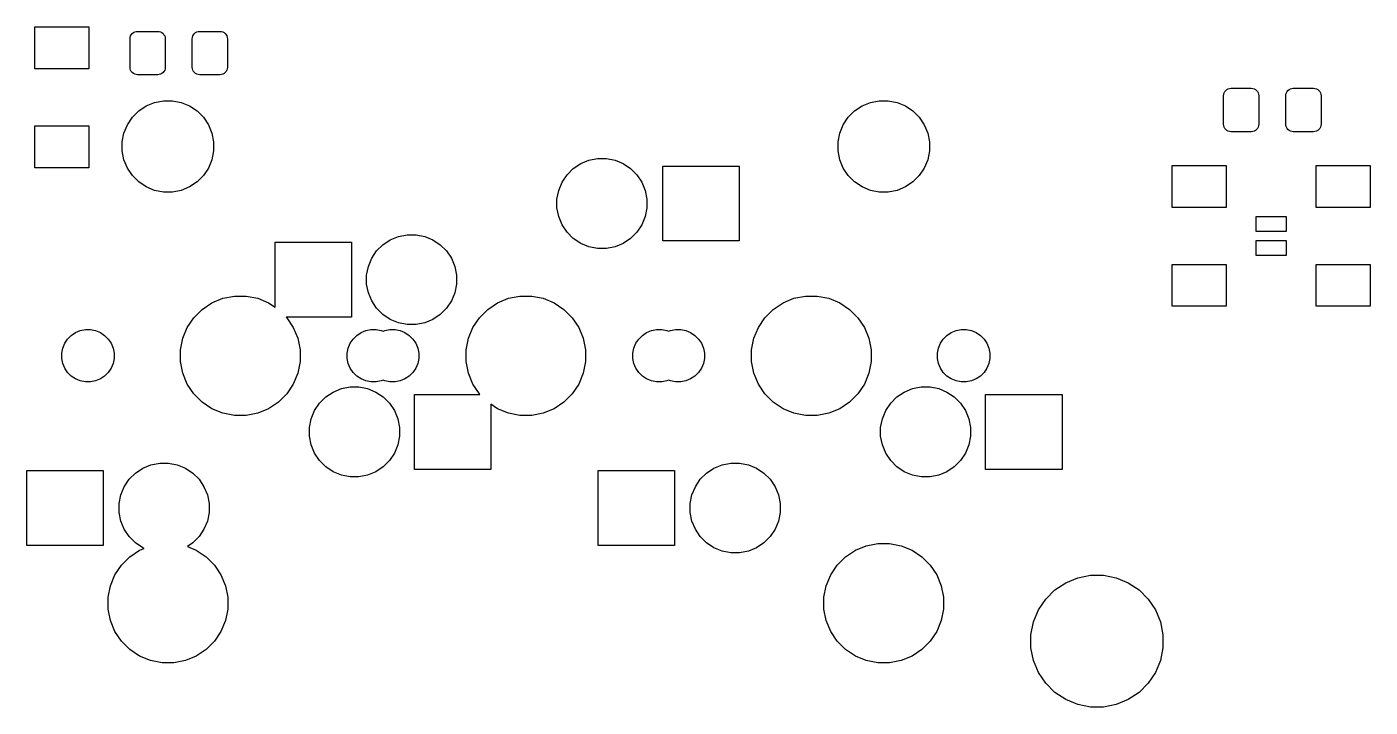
# Model space of a CAD drawing. Extents: x 25 to 360, y 20 to 134.
# Drawn here: x 314.56 to 359.36, y 105.72 to 128.42 of the extents above; entities that cross this region are included whole.
import ezdxf

# ---------------------------------------------------------------- set-up
doc = ezdxf.new("R2010")
doc.units = 0
doc.layers.add('BLACK', color=7, linetype='CONTINUOUS')

msp = doc.modelspace()

# ---------------------------------------------------------------- linework, layer by layer
at = {"layer": 'BLACK', "linetype": 'CONTINUOUS'}
for p, q in [((314.826, 127.022), (314.826, 128.422)), ((314.826, 128.422), (316.626, 128.422)), ((316.626, 128.422), (316.626, 127.022)), ((318.019, 128.118), (318.042, 128.161)), ((318.042, 128.161), (318.073, 128.199)), ((318.073, 128.199), (318.111, 128.23)), ((318.111, 128.23), (318.155, 128.253)), ((318.155, 128.253), (318.201, 128.268)), ((318.201, 128.268), (318.25, 128.272)), ((318.25, 128.272), (318.925, 128.272)), ((318.925, 128.272), (318.974, 128.268)), ((318.974, 128.268), (319.021, 128.253)), ((319.021, 128.253), (319.064, 128.23)), ((319.064, 128.23), (319.102, 128.199)), ((319.102, 128.199), (319.133, 128.161)), ((319.133, 128.161), (319.156, 128.118)), ((320.094, 128.118), (320.117, 128.161)), ((320.117, 128.161), (320.148, 128.199)), ((320.148, 128.199), (320.186, 128.23)), ((320.186, 128.23), (320.23, 128.253)), ((320.23, 128.253), (320.276, 128.268)), ((320.276, 128.268), (320.325, 128.272)), ((320.325, 128.272), (321, 128.272)), ((321, 128.272), (321.049, 128.268)), ((321.049, 128.268), (321.096, 128.253)), ((321.096, 128.253), (321.139, 128.23)), ((321.139, 128.23), (321.177, 128.199)), ((321.177, 128.199), (321.208, 128.161)), ((321.208, 128.161), (321.231, 128.118)), ((318, 128.022), (318.005, 128.071)), ((318, 127.072), (318, 128.022)), ((318.005, 128.071), (318.019, 128.118)), ((319.156, 128.118), (319.17, 128.071)), ((319.17, 128.071), (319.175, 128.022)), ((319.175, 128.022), (319.175, 127.072)), ((320.075, 128.022), (320.08, 128.071)), ((320.075, 127.072), (320.075, 128.022)), ((320.08, 128.071), (320.094, 128.118)), ((321.231, 128.118), (321.245, 128.071)), ((321.245, 128.071), (321.25, 128.022)), ((321.25, 128.022), (321.25, 127.072)), ((316.626, 127.022), (314.826, 127.022)), ((318.005, 127.024), (318, 127.072)), ((318.019, 126.977), (318.005, 127.024)), ((318.042, 126.934), (318.019, 126.977)), ((318.073, 126.896), (318.042, 126.934)), ((318.111, 126.865), (318.073, 126.896)), ((318.155, 126.841), (318.111, 126.865)), ((318.201, 126.827), (318.155, 126.841)), ((318.25, 126.822), (318.201, 126.827)), ((318.925, 126.822), (318.25, 126.822)), ((318.974, 126.827), (318.925, 126.822)), ((319.021, 126.841), (318.974, 126.827)), ((319.064, 126.865), (319.021, 126.841)), ((319.102, 126.896), (319.064, 126.865)), ((319.133, 126.934), (319.102, 126.896)), ((319.156, 126.977), (319.133, 126.934)), ((319.17, 127.024), (319.156, 126.977)), ((319.175, 127.072), (319.17, 127.024)), ((320.08, 127.024), (320.075, 127.072)), ((320.094, 126.977), (320.08, 127.024)), ((320.117, 126.934), (320.094, 126.977)), ((320.148, 126.896), (320.117, 126.934)), ((320.186, 126.865), (320.148, 126.896)), ((320.23, 126.841), (320.186, 126.865)), ((320.276, 126.827), (320.23, 126.841)), ((320.325, 126.822), (320.276, 126.827)), ((321, 126.822), (320.325, 126.822)), ((321.049, 126.827), (321, 126.822)), ((321.096, 126.841), (321.049, 126.827)), ((321.139, 126.865), (321.096, 126.841)), ((321.177, 126.896), (321.139, 126.865)), ((321.208, 126.934), (321.177, 126.896)), ((321.231, 126.977), (321.208, 126.934)), ((321.245, 127.024), (321.231, 126.977)), ((321.25, 127.072), (321.245, 127.024)), ((354.586, 126.33), (354.63, 126.353)), ((354.63, 126.353), (354.676, 126.368)), ((354.676, 126.368), (354.725, 126.372)), ((354.725, 126.372), (355.4, 126.372)), ((355.4, 126.372), (355.449, 126.368)), ((355.449, 126.368), (355.496, 126.353)), ((355.496, 126.353), (355.539, 126.33)), ((356.661, 126.33), (356.705, 126.353)), ((356.705, 126.353), (356.751, 126.368)), ((356.751, 126.368), (356.8, 126.372)), ((356.8, 126.372), (357.475, 126.372)), ((357.475, 126.372), (357.524, 126.368)), ((357.524, 126.368), (357.571, 126.353)), ((357.571, 126.353), (357.614, 126.33)), ((318.819, 125.898), (319.113, 125.956)), ((319.113, 125.956), (319.414, 125.956)), ((319.414, 125.956), (319.708, 125.898)), ((342.695, 125.898), (342.989, 125.956)), ((342.989, 125.956), (343.29, 125.956)), ((343.29, 125.956), (343.584, 125.898)), ((354.475, 126.122), (354.48, 126.171)), ((354.475, 125.172), (354.475, 126.122)), ((354.48, 126.171), (354.494, 126.218)), ((354.494, 126.218), (354.517, 126.261)), ((354.517, 126.261), (354.548, 126.299)), ((354.548, 126.299), (354.586, 126.33)), ((355.539, 126.33), (355.577, 126.299)), ((355.577, 126.299), (355.608, 126.261)), ((355.608, 126.261), (355.631, 126.218)), ((355.631, 126.218), (355.645, 126.171)), ((355.645, 126.171), (355.65, 126.122)), ((355.65, 126.122), (355.65, 125.172)), ((356.55, 126.122), (356.555, 126.171)), ((356.55, 125.172), (356.55, 126.122)), ((356.555, 126.171), (356.569, 126.218)), ((356.569, 126.218), (356.592, 126.261)), ((356.592, 126.261), (356.623, 126.299)), ((356.623, 126.299), (356.661, 126.33)), ((357.614, 126.33), (357.652, 126.299)), ((357.652, 126.299), (357.683, 126.261)), ((357.683, 126.261), (357.706, 126.218)), ((357.706, 126.218), (357.72, 126.171)), ((357.72, 126.171), (357.725, 126.122)), ((357.725, 126.122), (357.725, 125.172)), ((318.08, 125.404), (318.292, 125.616)), ((318.292, 125.616), (318.542, 125.783)), ((318.542, 125.783), (318.819, 125.898)), ((319.708, 125.898), (319.985, 125.783)), ((319.985, 125.783), (320.235, 125.616)), ((320.235, 125.616), (320.447, 125.404)), ((341.956, 125.404), (342.168, 125.616)), ((342.168, 125.616), (342.418, 125.783)), ((342.418, 125.783), (342.695, 125.898)), ((343.584, 125.898), (343.861, 125.783)), ((343.861, 125.783), (344.111, 125.616)), ((344.111, 125.616), (344.323, 125.404)), ((314.826, 123.722), (314.826, 125.122)), ((314.826, 125.122), (316.626, 125.122)), ((316.626, 125.122), (316.626, 123.722)), ((317.798, 124.877), (317.913, 125.154)), ((317.913, 125.154), (318.08, 125.404)), ((320.447, 125.404), (320.614, 125.154)), ((320.614, 125.154), (320.729, 124.877)), ((341.674, 124.877), (341.789, 125.154)), ((341.789, 125.154), (341.956, 125.404)), ((344.323, 125.404), (344.49, 125.154)), ((344.49, 125.154), (344.605, 124.877)), ((354.48, 125.124), (354.475, 125.172)), ((354.494, 125.077), (354.48, 125.124)), ((354.517, 125.034), (354.494, 125.077)), ((354.548, 124.996), (354.517, 125.034)), ((355.608, 125.034), (355.577, 124.996)), ((355.631, 125.077), (355.608, 125.034)), ((355.645, 125.124), (355.631, 125.077)), ((355.65, 125.172), (355.645, 125.124)), ((356.555, 125.124), (356.55, 125.172)), ((356.569, 125.077), (356.555, 125.124)), ((356.592, 125.034), (356.569, 125.077)), ((356.623, 124.996), (356.592, 125.034)), ((357.683, 125.034), (357.652, 124.996)), ((357.706, 125.077), (357.683, 125.034)), ((357.72, 125.124), (357.706, 125.077)), ((357.725, 125.172), (357.72, 125.124)), ((317.739, 124.583), (317.798, 124.877)), ((317.739, 124.282), (317.739, 124.583)), ((320.729, 124.877), (320.787, 124.583)), ((320.787, 124.583), (320.787, 124.282)), ((341.615, 124.583), (341.674, 124.877)), ((341.615, 124.282), (341.615, 124.583)), ((344.605, 124.877), (344.663, 124.583)), ((344.663, 124.583), (344.663, 124.282)), ((354.586, 124.965), (354.548, 124.996)), ((354.63, 124.941), (354.586, 124.965)), ((354.676, 124.927), (354.63, 124.941)), ((354.725, 124.922), (354.676, 124.927)), ((355.4, 124.922), (354.725, 124.922)), ((355.449, 124.927), (355.4, 124.922)), ((355.496, 124.941), (355.449, 124.927)), ((355.539, 124.965), (355.496, 124.941)), ((355.577, 124.996), (355.539, 124.965)), ((356.661, 124.965), (356.623, 124.996)), ((356.705, 124.941), (356.661, 124.965)), ((356.751, 124.927), (356.705, 124.941)), ((356.8, 124.922), (356.751, 124.927)), ((357.475, 124.922), (356.8, 124.922)), ((357.524, 124.927), (357.475, 124.922)), ((357.571, 124.941), (357.524, 124.927)), ((357.614, 124.965), (357.571, 124.941)), ((357.652, 124.996), (357.614, 124.965)), ((317.798, 123.988), (317.739, 124.282)), ((320.787, 124.282), (320.729, 123.988)), ((341.674, 123.988), (341.615, 124.282)), ((344.663, 124.282), (344.605, 123.988)), ((316.626, 123.722), (314.826, 123.722)), ((317.913, 123.711), (317.798, 123.988)), ((318.08, 123.461), (317.913, 123.711)), ((320.614, 123.711), (320.447, 123.461)), ((320.729, 123.988), (320.614, 123.711)), ((332.576, 123.484), (332.785, 123.693)), ((332.785, 123.693), (333.031, 123.857)), ((333.031, 123.857), (333.304, 123.97)), ((333.304, 123.97), (333.594, 124.027)), ((333.594, 124.027), (333.889, 124.027)), ((333.889, 124.027), (334.179, 123.97)), ((334.179, 123.97), (334.452, 123.857)), ((334.452, 123.857), (334.698, 123.693)), ((334.698, 123.693), (334.907, 123.484)), ((335.768, 121.277), (335.768, 123.777)), ((335.768, 123.777), (338.318, 123.777)), ((338.318, 123.777), (338.318, 121.277)), ((341.789, 123.711), (341.674, 123.988)), ((341.956, 123.461), (341.789, 123.711)), ((344.49, 123.711), (344.323, 123.461)), ((344.605, 123.988), (344.49, 123.711)), ((352.763, 122.397), (352.763, 123.797)), ((352.763, 123.797), (354.563, 123.797)), ((354.563, 123.797), (354.563, 122.397)), ((357.563, 122.397), (357.563, 123.797)), ((357.563, 123.797), (359.363, 123.797)), ((359.363, 123.797), (359.363, 122.397)), ((318.292, 123.249), (318.08, 123.461)), ((318.542, 123.082), (318.292, 123.249)), ((320.235, 123.249), (319.985, 123.082)), ((320.447, 123.461), (320.235, 123.249)), ((332.299, 122.965), (332.412, 123.238)), ((332.412, 123.238), (332.576, 123.484)), ((334.907, 123.484), (335.071, 123.238)), ((335.071, 123.238), (335.184, 122.965)), ((342.168, 123.249), (341.956, 123.461)), ((342.418, 123.082), (342.168, 123.249)), ((344.111, 123.249), (343.861, 123.082)), ((344.323, 123.461), (344.111, 123.249)), ((318.819, 122.967), (318.542, 123.082)), ((319.113, 122.908), (318.819, 122.967)), ((319.414, 122.908), (319.113, 122.908)), ((319.708, 122.967), (319.414, 122.908)), ((319.985, 123.082), (319.708, 122.967)), ((332.241, 122.675), (332.299, 122.965)), ((335.184, 122.965), (335.241, 122.675)), ((342.695, 122.967), (342.418, 123.082)), ((342.989, 122.908), (342.695, 122.967)), ((343.29, 122.908), (342.989, 122.908)), ((343.584, 122.967), (343.29, 122.908)), ((343.861, 123.082), (343.584, 122.967)), ((332.241, 122.38), (332.241, 122.675)), ((332.299, 122.09), (332.241, 122.38)), ((335.241, 122.38), (335.184, 122.09)), ((335.241, 122.675), (335.241, 122.38)), ((354.563, 122.397), (352.763, 122.397)), ((359.363, 122.397), (357.563, 122.397)), ((332.412, 121.817), (332.299, 122.09)), ((335.184, 122.09), (335.071, 121.817)), ((355.563, 121.597), (355.563, 122.097)), ((355.563, 122.097), (356.563, 122.097)), ((356.563, 122.097), (356.563, 121.597)), ((326.681, 121.317), (326.954, 121.43)), ((326.954, 121.43), (327.244, 121.487)), ((327.244, 121.487), (327.539, 121.487)), ((327.539, 121.487), (327.829, 121.43)), ((327.829, 121.43), (328.102, 121.317)), ((332.576, 121.571), (332.412, 121.817)), ((332.785, 121.362), (332.576, 121.571)), ((334.907, 121.571), (334.698, 121.362)), ((335.071, 121.817), (334.907, 121.571)), ((356.563, 121.597), (355.563, 121.597)), ((322.841, 119.067), (322.841, 121.237)), ((322.841, 121.237), (325.391, 121.237)), ((325.391, 121.237), (325.391, 118.737)), ((326.226, 120.944), (326.435, 121.153)), ((326.435, 121.153), (326.681, 121.317)), ((328.102, 121.317), (328.348, 121.153)), ((328.348, 121.153), (328.557, 120.944)), ((333.031, 121.198), (332.785, 121.362)), ((333.304, 121.085), (333.031, 121.198)), ((333.594, 121.027), (333.304, 121.085)), ((333.889, 121.027), (333.594, 121.027)), ((334.179, 121.085), (333.889, 121.027)), ((334.452, 121.198), (334.179, 121.085)), ((334.698, 121.362), (334.452, 121.198)), ((338.318, 121.277), (335.768, 121.277)), ((355.563, 120.797), (355.563, 121.297)), ((355.563, 121.297), (356.563, 121.297)), ((356.563, 121.297), (356.563, 120.797)), ((325.949, 120.425), (326.062, 120.698)), ((326.062, 120.698), (326.226, 120.944)), ((328.557, 120.944), (328.721, 120.698)), ((328.721, 120.698), (328.834, 120.425)), ((356.563, 120.797), (355.563, 120.797)), ((325.891, 120.135), (325.949, 120.425)), ((325.891, 119.84), (325.891, 120.135)), ((328.834, 120.425), (328.891, 120.135)), ((328.891, 120.135), (328.891, 119.84)), ((352.763, 119.097), (352.763, 120.497)), ((352.763, 120.497), (354.563, 120.497)), ((354.563, 120.497), (354.563, 119.097)), ((357.563, 119.097), (357.563, 120.497)), ((357.563, 120.497), (359.363, 120.497)), ((359.363, 120.497), (359.363, 119.097)), ((325.949, 119.55), (325.891, 119.84)), ((328.891, 119.84), (328.834, 119.55)), ((320.405, 118.996), (320.732, 119.214)), ((320.732, 119.214), (321.095, 119.365)), ((321.095, 119.365), (321.48, 119.441)), ((321.48, 119.441), (321.873, 119.441)), ((321.873, 119.441), (322.258, 119.365)), ((322.258, 119.365), (322.621, 119.214)), ((322.621, 119.214), (322.841, 119.067)), ((326.062, 119.277), (325.949, 119.55)), ((326.226, 119.031), (326.062, 119.277)), ((328.721, 119.277), (328.557, 119.031)), ((328.834, 119.55), (328.721, 119.277)), ((329.93, 118.996), (330.257, 119.214)), ((330.257, 119.214), (330.62, 119.365)), ((330.62, 119.365), (331.005, 119.441)), ((331.005, 119.441), (331.398, 119.441)), ((331.398, 119.441), (331.783, 119.365)), ((331.783, 119.365), (332.146, 119.214)), ((332.146, 119.214), (332.473, 118.996)), ((339.455, 118.996), (339.782, 119.214)), ((339.782, 119.214), (340.145, 119.365)), ((340.145, 119.365), (340.53, 119.441)), ((340.53, 119.441), (340.923, 119.441)), ((340.923, 119.441), (341.308, 119.365)), ((341.308, 119.365), (341.671, 119.214)), ((341.671, 119.214), (341.998, 118.996)), ((320.128, 118.718), (320.405, 118.996)), ((325.391, 118.737), (323.206, 118.737)), ((323.206, 118.737), (323.225, 118.718)), ((326.435, 118.822), (326.226, 119.031)), ((326.681, 118.658), (326.435, 118.822)), ((328.348, 118.822), (328.102, 118.658)), ((328.557, 119.031), (328.348, 118.822)), ((329.653, 118.718), (329.93, 118.996)), ((332.473, 118.996), (332.75, 118.718)), ((339.178, 118.718), (339.455, 118.996)), ((341.998, 118.996), (342.275, 118.718)), ((354.563, 119.097), (352.763, 119.097)), ((359.363, 119.097), (357.563, 119.097)), ((316.182, 118.223), (316.341, 118.289)), ((316.341, 118.289), (316.51, 118.322)), ((316.51, 118.322), (316.683, 118.322)), ((316.683, 118.322), (316.852, 118.289)), ((316.852, 118.289), (317.011, 118.223)), ((319.759, 118.029), (319.91, 118.392)), ((319.91, 118.392), (320.128, 118.718)), ((323.225, 118.718), (323.443, 118.392)), ((323.443, 118.392), (323.594, 118.029)), ((325.707, 118.223), (325.866, 118.289)), ((325.866, 118.289), (326.035, 118.322)), ((326.035, 118.322), (326.208, 118.322)), ((326.208, 118.322), (326.377, 118.289)), ((326.377, 118.289), (326.439, 118.263)), ((326.439, 118.263), (326.501, 118.289)), ((326.501, 118.289), (326.67, 118.322)), ((326.67, 118.322), (326.843, 118.322)), ((326.954, 118.545), (326.681, 118.658)), ((326.843, 118.322), (327.012, 118.289)), ((327.244, 118.487), (326.954, 118.545)), ((327.012, 118.289), (327.171, 118.223)), ((327.539, 118.487), (327.244, 118.487)), ((327.829, 118.545), (327.539, 118.487)), ((328.102, 118.658), (327.829, 118.545)), ((329.284, 118.029), (329.435, 118.392)), ((329.435, 118.392), (329.653, 118.718)), ((332.75, 118.718), (332.968, 118.392)), ((332.968, 118.392), (333.119, 118.029)), ((335.232, 118.223), (335.391, 118.289)), ((335.391, 118.289), (335.56, 118.322)), ((335.56, 118.322), (335.733, 118.322)), ((335.733, 118.322), (335.902, 118.289)), ((335.902, 118.289), (335.964, 118.263)), ((335.964, 118.263), (336.026, 118.289)), ((336.026, 118.289), (336.195, 118.322)), ((336.195, 118.322), (336.368, 118.322)), ((336.368, 118.322), (336.537, 118.289)), ((336.537, 118.289), (336.696, 118.223)), ((338.809, 118.029), (338.96, 118.392)), ((338.96, 118.392), (339.178, 118.718)), ((342.275, 118.718), (342.493, 118.392)), ((342.493, 118.392), (342.644, 118.029)), ((345.392, 118.223), (345.551, 118.289)), ((345.551, 118.289), (345.72, 118.322)), ((345.72, 118.322), (345.893, 118.322)), ((345.893, 118.322), (346.062, 118.289)), ((346.062, 118.289), (346.221, 118.223)), ((315.755, 117.703), (315.821, 117.862)), ((315.821, 117.862), (315.917, 118.005)), ((315.917, 118.005), (316.039, 118.127)), ((316.039, 118.127), (316.182, 118.223)), ((317.011, 118.223), (317.154, 118.127)), ((317.154, 118.127), (317.276, 118.005)), ((317.276, 118.005), (317.372, 117.862)), ((317.372, 117.862), (317.438, 117.703)), ((319.683, 117.644), (319.759, 118.029)), ((323.594, 118.029), (323.67, 117.644)), ((325.28, 117.703), (325.346, 117.862)), ((325.346, 117.862), (325.442, 118.005)), ((325.442, 118.005), (325.564, 118.127)), ((325.564, 118.127), (325.707, 118.223)), ((327.171, 118.223), (327.314, 118.127)), ((327.314, 118.127), (327.436, 118.005)), ((327.436, 118.005), (327.532, 117.862)), ((327.532, 117.862), (327.598, 117.703)), ((329.208, 117.644), (329.284, 118.029)), ((333.119, 118.029), (333.195, 117.644)), ((334.805, 117.703), (334.871, 117.862)), ((334.871, 117.862), (334.967, 118.005)), ((334.967, 118.005), (335.089, 118.127)), ((335.089, 118.127), (335.232, 118.223)), ((336.696, 118.223), (336.839, 118.127)), ((336.839, 118.127), (336.961, 118.005)), ((336.961, 118.005), (337.057, 117.862)), ((337.057, 117.862), (337.123, 117.703)), ((338.733, 117.644), (338.809, 118.029)), ((342.644, 118.029), (342.72, 117.644)), ((344.965, 117.703), (345.031, 117.862)), ((345.031, 117.862), (345.127, 118.005)), ((345.127, 118.005), (345.249, 118.127)), ((345.249, 118.127), (345.392, 118.223)), ((346.221, 118.223), (346.364, 118.127)), ((346.364, 118.127), (346.486, 118.005)), ((346.486, 118.005), (346.582, 117.862)), ((346.582, 117.862), (346.648, 117.703)), ((315.721, 117.534), (315.755, 117.703)), ((315.721, 117.361), (315.721, 117.534)), ((317.438, 117.703), (317.471, 117.534)), ((317.471, 117.534), (317.471, 117.361)), ((319.683, 117.251), (319.683, 117.644)), ((323.67, 117.644), (323.67, 117.251)), ((325.246, 117.534), (325.28, 117.703)), ((325.246, 117.361), (325.246, 117.534)), ((327.598, 117.703), (327.631, 117.534)), ((327.631, 117.534), (327.631, 117.361)), ((329.208, 117.251), (329.208, 117.644)), ((333.195, 117.644), (333.195, 117.251)), ((334.771, 117.534), (334.805, 117.703)), ((334.771, 117.361), (334.771, 117.534)), ((337.123, 117.703), (337.156, 117.534)), ((337.156, 117.534), (337.156, 117.361)), ((338.733, 117.251), (338.733, 117.644)), ((342.72, 117.644), (342.72, 117.251)), ((344.931, 117.534), (344.965, 117.703)), ((344.931, 117.361), (344.931, 117.534)), ((346.648, 117.703), (346.681, 117.534)), ((346.681, 117.534), (346.681, 117.361)), ((315.755, 117.192), (315.721, 117.361)), ((315.821, 117.033), (315.755, 117.192)), ((315.917, 116.89), (315.821, 117.033)), ((317.372, 117.033), (317.276, 116.89)), ((317.438, 117.192), (317.372, 117.033)), ((317.471, 117.361), (317.438, 117.192)), ((319.759, 116.866), (319.683, 117.251)), ((323.67, 117.251), (323.594, 116.866)), ((325.28, 117.192), (325.246, 117.361)), ((325.346, 117.033), (325.28, 117.192)), ((325.442, 116.89), (325.346, 117.033)), ((327.532, 117.033), (327.436, 116.89)), ((327.598, 117.192), (327.532, 117.033)), ((327.631, 117.361), (327.598, 117.192)), ((329.284, 116.866), (329.208, 117.251)), ((333.195, 117.251), (333.119, 116.866)), ((334.805, 117.192), (334.771, 117.361)), ((334.871, 117.033), (334.805, 117.192)), ((334.967, 116.89), (334.871, 117.033)), ((337.057, 117.033), (336.961, 116.89)), ((337.123, 117.192), (337.057, 117.033)), ((337.156, 117.361), (337.123, 117.192)), ((338.809, 116.866), (338.733, 117.251)), ((342.72, 117.251), (342.644, 116.866)), ((344.965, 117.192), (344.931, 117.361)), ((345.031, 117.033), (344.965, 117.192)), ((345.127, 116.89), (345.031, 117.033)), ((346.582, 117.033), (346.486, 116.89)), ((346.648, 117.192), (346.582, 117.033)), ((346.681, 117.361), (346.648, 117.192)), ((316.039, 116.768), (315.917, 116.89)), ((316.182, 116.672), (316.039, 116.768)), ((316.341, 116.606), (316.182, 116.672)), ((316.51, 116.572), (316.341, 116.606)), ((316.683, 116.572), (316.51, 116.572)), ((316.852, 116.606), (316.683, 116.572)), ((317.011, 116.672), (316.852, 116.606)), ((317.154, 116.768), (317.011, 116.672)), ((317.276, 116.89), (317.154, 116.768)), ((319.91, 116.503), (319.759, 116.866)), ((320.128, 116.176), (319.91, 116.503)), ((323.443, 116.503), (323.225, 116.176)), ((323.594, 116.866), (323.443, 116.503)), ((325.564, 116.768), (325.442, 116.89)), ((325.707, 116.672), (325.564, 116.768)), ((325.866, 116.606), (325.707, 116.672)), ((326.035, 116.572), (325.866, 116.606)), ((326.208, 116.572), (326.035, 116.572)), ((326.377, 116.606), (326.208, 116.572)), ((326.439, 116.632), (326.377, 116.606)), ((326.501, 116.606), (326.439, 116.632)), ((326.67, 116.572), (326.501, 116.606)), ((326.843, 116.572), (326.67, 116.572)), ((327.012, 116.606), (326.843, 116.572)), ((327.171, 116.672), (327.012, 116.606)), ((327.314, 116.768), (327.171, 116.672)), ((327.436, 116.89), (327.314, 116.768)), ((329.435, 116.503), (329.284, 116.866)), ((329.653, 116.176), (329.435, 116.503)), ((332.968, 116.503), (332.75, 116.176)), ((333.119, 116.866), (332.968, 116.503)), ((335.089, 116.768), (334.967, 116.89)), ((335.232, 116.672), (335.089, 116.768)), ((335.391, 116.606), (335.232, 116.672)), ((335.56, 116.572), (335.391, 116.606)), ((335.733, 116.572), (335.56, 116.572)), ((335.902, 116.606), (335.733, 116.572)), ((335.964, 116.632), (335.902, 116.606)), ((336.026, 116.606), (335.964, 116.632)), ((336.195, 116.572), (336.026, 116.606)), ((336.368, 116.572), (336.195, 116.572)), ((336.537, 116.606), (336.368, 116.572)), ((336.696, 116.672), (336.537, 116.606)), ((336.839, 116.768), (336.696, 116.672)), ((336.961, 116.89), (336.839, 116.768)), ((338.96, 116.503), (338.809, 116.866)), ((339.178, 116.176), (338.96, 116.503)), ((342.493, 116.503), (342.275, 116.176)), ((342.644, 116.866), (342.493, 116.503)), ((345.249, 116.768), (345.127, 116.89)), ((345.392, 116.672), (345.249, 116.768)), ((345.551, 116.606), (345.392, 116.672)), ((345.72, 116.572), (345.551, 116.606)), ((345.893, 116.572), (345.72, 116.572)), ((346.062, 116.606), (345.893, 116.572)), ((346.221, 116.672), (346.062, 116.606)), ((346.364, 116.768), (346.221, 116.672)), ((346.486, 116.89), (346.364, 116.768)), ((320.405, 115.899), (320.128, 116.176)), ((323.225, 116.176), (322.948, 115.899)), ((324.321, 115.864), (324.53, 116.073)), ((324.53, 116.073), (324.776, 116.237)), ((324.776, 116.237), (325.049, 116.35)), ((325.049, 116.35), (325.339, 116.407)), ((325.339, 116.407), (325.634, 116.407)), ((325.634, 116.407), (325.924, 116.35)), ((325.924, 116.35), (326.197, 116.237)), ((326.197, 116.237), (326.443, 116.073)), ((326.443, 116.073), (326.652, 115.864)), ((327.486, 113.657), (327.486, 116.157)), ((327.486, 116.157), (329.672, 116.157)), ((329.672, 116.157), (329.653, 116.176)), ((332.75, 116.176), (332.473, 115.899)), ((339.455, 115.899), (339.178, 116.176)), ((342.275, 116.176), (341.998, 115.899)), ((343.371, 115.864), (343.58, 116.073)), ((343.58, 116.073), (343.826, 116.237)), ((343.826, 116.237), (344.099, 116.35)), ((344.099, 116.35), (344.389, 116.407)), ((344.389, 116.407), (344.684, 116.407)), ((344.684, 116.407), (344.974, 116.35)), ((344.974, 116.35), (345.247, 116.237)), ((345.247, 116.237), (345.493, 116.073)), ((345.493, 116.073), (345.702, 115.864)), ((346.536, 113.657), (346.536, 116.157)), ((346.536, 116.157), (349.086, 116.157)), ((349.086, 116.157), (349.086, 113.657)), ((320.732, 115.68), (320.405, 115.899)), ((321.095, 115.53), (320.732, 115.68)), ((322.621, 115.68), (322.258, 115.53)), ((322.948, 115.899), (322.621, 115.68)), ((324.044, 115.345), (324.157, 115.618)), ((324.157, 115.618), (324.321, 115.864)), ((326.652, 115.864), (326.816, 115.618)), ((326.816, 115.618), (326.929, 115.345)), ((330.257, 115.68), (330.036, 115.828)), ((330.036, 115.828), (330.036, 113.657)), ((330.62, 115.53), (330.257, 115.68)), ((332.146, 115.68), (331.783, 115.53)), ((332.473, 115.899), (332.146, 115.68)), ((339.782, 115.68), (339.455, 115.899)), ((340.145, 115.53), (339.782, 115.68)), ((341.671, 115.68), (341.308, 115.53)), ((341.998, 115.899), (341.671, 115.68)), ((343.094, 115.345), (343.207, 115.618)), ((343.207, 115.618), (343.371, 115.864)), ((345.702, 115.864), (345.866, 115.618)), ((345.866, 115.618), (345.979, 115.345)), ((321.48, 115.453), (321.095, 115.53)), ((321.873, 115.453), (321.48, 115.453)), ((322.258, 115.53), (321.873, 115.453)), ((323.986, 115.055), (324.044, 115.345)), ((326.929, 115.345), (326.986, 115.055)), ((331.005, 115.454), (330.62, 115.53)), ((331.398, 115.454), (331.005, 115.454)), ((331.783, 115.53), (331.398, 115.454)), ((340.53, 115.454), (340.145, 115.53)), ((340.923, 115.454), (340.53, 115.454)), ((341.308, 115.53), (340.923, 115.454)), ((343.036, 115.055), (343.094, 115.345)), ((345.979, 115.345), (346.036, 115.055)), ((323.986, 114.76), (323.986, 115.055)), ((324.044, 114.47), (323.986, 114.76)), ((326.986, 114.76), (326.929, 114.47)), ((326.986, 115.055), (326.986, 114.76)), ((343.036, 114.76), (343.036, 115.055)), ((343.094, 114.47), (343.036, 114.76)), ((346.036, 114.76), (345.979, 114.47)), ((346.036, 115.055), (346.036, 114.76)), ((324.157, 114.197), (324.044, 114.47)), ((326.929, 114.47), (326.816, 114.197)), ((343.207, 114.197), (343.094, 114.47)), ((345.979, 114.47), (345.866, 114.197)), ((318.426, 113.697), (318.699, 113.81)), ((318.699, 113.81), (318.989, 113.867)), ((318.989, 113.867), (319.284, 113.867)), ((319.284, 113.867), (319.574, 113.81)), ((319.574, 113.81), (319.847, 113.697)), ((324.321, 113.951), (324.157, 114.197)), ((324.53, 113.742), (324.321, 113.951)), ((326.652, 113.951), (326.443, 113.742)), ((326.816, 114.197), (326.652, 113.951)), ((337.476, 113.697), (337.749, 113.81)), ((337.749, 113.81), (338.039, 113.867)), ((338.039, 113.867), (338.334, 113.867)), ((338.334, 113.867), (338.624, 113.81)), ((338.624, 113.81), (338.897, 113.697)), ((343.371, 113.951), (343.207, 114.197)), ((343.58, 113.742), (343.371, 113.951)), ((345.702, 113.951), (345.493, 113.742)), ((345.866, 114.197), (345.702, 113.951)), ((314.559, 111.117), (314.559, 113.617)), ((314.559, 113.617), (317.109, 113.617)), ((317.109, 113.617), (317.109, 111.117)), ((317.971, 113.324), (318.18, 113.533)), ((318.18, 113.533), (318.426, 113.697)), ((319.847, 113.697), (320.093, 113.533)), ((320.093, 113.533), (320.302, 113.324)), ((324.776, 113.578), (324.53, 113.742)), ((325.049, 113.465), (324.776, 113.578)), ((325.339, 113.407), (325.049, 113.465)), ((325.634, 113.407), (325.339, 113.407)), ((325.924, 113.465), (325.634, 113.407)), ((326.197, 113.578), (325.924, 113.465)), ((326.443, 113.742), (326.197, 113.578)), ((330.036, 113.657), (327.486, 113.657)), ((333.609, 111.117), (333.609, 113.617)), ((333.609, 113.617), (336.159, 113.617)), ((336.159, 113.617), (336.159, 111.117)), ((337.021, 113.324), (337.23, 113.533)), ((337.23, 113.533), (337.476, 113.697)), ((338.897, 113.697), (339.143, 113.533)), ((339.143, 113.533), (339.352, 113.324)), ((343.826, 113.578), (343.58, 113.742)), ((344.099, 113.465), (343.826, 113.578)), ((344.389, 113.407), (344.099, 113.465)), ((344.684, 113.407), (344.389, 113.407)), ((344.974, 113.465), (344.684, 113.407)), ((345.247, 113.578), (344.974, 113.465)), ((345.493, 113.742), (345.247, 113.578)), ((349.086, 113.657), (346.536, 113.657)), ((317.694, 112.805), (317.807, 113.078)), ((317.807, 113.078), (317.971, 113.324)), ((320.302, 113.324), (320.466, 113.078)), ((320.466, 113.078), (320.579, 112.805)), ((336.744, 112.805), (336.857, 113.078)), ((336.857, 113.078), (337.021, 113.324)), ((339.352, 113.324), (339.516, 113.078)), ((339.516, 113.078), (339.629, 112.805)), ((317.636, 112.515), (317.694, 112.805)), ((317.636, 112.22), (317.636, 112.515)), ((320.579, 112.805), (320.636, 112.515)), ((320.636, 112.515), (320.636, 112.22)), ((336.686, 112.515), (336.744, 112.805)), ((336.686, 112.22), (336.686, 112.515)), ((339.629, 112.805), (339.686, 112.515)), ((339.686, 112.515), (339.686, 112.22)), ((317.694, 111.93), (317.636, 112.22)), ((320.636, 112.22), (320.579, 111.93)), ((336.744, 111.93), (336.686, 112.22)), ((339.686, 112.22), (339.629, 111.93)), ((317.807, 111.657), (317.694, 111.93)), ((317.971, 111.411), (317.807, 111.657)), ((320.466, 111.657), (320.302, 111.411)), ((320.579, 111.93), (320.466, 111.657)), ((336.857, 111.657), (336.744, 111.93)), ((337.021, 111.411), (336.857, 111.657)), ((339.516, 111.657), (339.352, 111.411)), ((339.629, 111.93), (339.516, 111.657)), ((317.109, 111.117), (314.559, 111.117)), ((318.18, 111.202), (317.971, 111.411)), ((318.426, 111.038), (318.18, 111.202)), ((320.093, 111.202), (319.912, 111.082)), ((320.302, 111.411), (320.093, 111.202)), ((336.159, 111.117), (333.609, 111.117)), ((337.23, 111.202), (337.021, 111.411)), ((337.476, 111.038), (337.23, 111.202)), ((339.143, 111.202), (338.897, 111.038)), ((339.352, 111.411), (339.143, 111.202)), ((342.558, 111.11), (342.943, 111.186)), ((342.943, 111.186), (343.336, 111.186)), ((343.336, 111.186), (343.721, 111.11)), ((317.715, 110.463), (317.992, 110.741)), ((317.992, 110.741), (318.319, 110.959)), ((318.319, 110.959), (318.468, 111.021)), ((318.468, 111.021), (318.426, 111.038)), ((319.912, 111.082), (320.208, 110.959)), ((320.208, 110.959), (320.535, 110.741)), ((320.535, 110.741), (320.812, 110.463)), ((337.749, 110.925), (337.476, 111.038)), ((338.039, 110.867), (337.749, 110.925)), ((338.334, 110.867), (338.039, 110.867)), ((338.624, 110.925), (338.334, 110.867)), ((338.897, 111.038), (338.624, 110.925)), ((341.591, 110.463), (341.868, 110.741)), ((341.868, 110.741), (342.195, 110.959)), ((342.195, 110.959), (342.558, 111.11)), ((343.721, 111.11), (344.084, 110.959)), ((344.084, 110.959), (344.411, 110.741)), ((344.411, 110.741), (344.688, 110.463)), ((317.497, 110.137), (317.715, 110.463)), ((320.812, 110.463), (321.03, 110.137)), ((341.373, 110.137), (341.591, 110.463)), ((344.688, 110.463), (344.906, 110.137)), ((317.27, 109.389), (317.346, 109.774)), ((317.346, 109.774), (317.497, 110.137)), ((321.03, 110.137), (321.181, 109.774)), ((321.181, 109.774), (321.257, 109.389)), ((341.146, 109.389), (341.222, 109.774)), ((341.222, 109.774), (341.373, 110.137)), ((344.906, 110.137), (345.057, 109.774)), ((345.057, 109.774), (345.133, 109.389)), ((348.849, 109.631), (349.209, 109.872)), ((349.209, 109.872), (349.61, 110.038)), ((349.61, 110.038), (350.035, 110.122)), ((350.035, 110.122), (350.468, 110.122)), ((350.468, 110.122), (350.893, 110.038)), ((350.893, 110.038), (351.294, 109.872)), ((351.294, 109.872), (351.654, 109.631)), ((317.27, 108.996), (317.27, 109.389)), ((321.257, 109.389), (321.257, 108.996)), ((341.146, 108.996), (341.146, 109.389)), ((345.133, 109.389), (345.133, 108.996)), ((348.302, 108.964), (348.543, 109.325)), ((348.543, 109.325), (348.849, 109.631)), ((351.654, 109.631), (351.96, 109.325)), ((351.96, 109.325), (352.201, 108.964)), ((317.346, 108.611), (317.27, 108.996)), ((321.257, 108.996), (321.181, 108.611)), ((341.222, 108.611), (341.146, 108.996)), ((345.133, 108.996), (345.057, 108.611)), ((348.136, 108.564), (348.302, 108.964)), ((352.201, 108.964), (352.367, 108.564)), ((317.497, 108.248), (317.346, 108.611)), ((321.181, 108.611), (321.03, 108.248)), ((341.373, 108.248), (341.222, 108.611)), ((345.057, 108.611), (344.906, 108.248)), ((348.051, 108.139), (348.136, 108.564)), ((352.367, 108.564), (352.451, 108.139)), ((317.715, 107.921), (317.497, 108.248)), ((321.03, 108.248), (320.812, 107.921)), ((341.591, 107.921), (341.373, 108.248)), ((344.906, 108.248), (344.688, 107.921)), ((348.051, 107.706), (348.051, 108.139)), ((352.451, 108.139), (352.451, 107.706)), ((317.992, 107.644), (317.715, 107.921)), ((318.319, 107.425), (317.992, 107.644)), ((320.535, 107.644), (320.208, 107.425)), ((320.812, 107.921), (320.535, 107.644)), ((341.868, 107.644), (341.591, 107.921)), ((342.195, 107.425), (341.868, 107.644)), ((344.411, 107.644), (344.084, 107.425)), ((344.688, 107.921), (344.411, 107.644)), ((348.136, 107.281), (348.051, 107.706)), ((352.451, 107.706), (352.367, 107.281)), ((318.682, 107.275), (318.319, 107.425)), ((319.067, 107.199), (318.682, 107.275)), ((319.46, 107.199), (319.067, 107.199)), ((319.845, 107.275), (319.46, 107.199)), ((320.208, 107.425), (319.845, 107.275)), ((342.558, 107.275), (342.195, 107.425)), ((342.943, 107.199), (342.558, 107.275)), ((343.336, 107.199), (342.943, 107.199)), ((343.721, 107.275), (343.336, 107.199)), ((344.084, 107.425), (343.721, 107.275)), ((348.302, 106.88), (348.136, 107.281)), ((352.367, 107.281), (352.201, 106.88)), ((348.543, 106.52), (348.302, 106.88)), ((352.201, 106.88), (351.96, 106.52)), ((348.849, 106.214), (348.543, 106.52)), ((349.209, 105.973), (348.849, 106.214)), ((351.654, 106.214), (351.294, 105.973)), ((351.96, 106.52), (351.654, 106.214)), ((349.61, 105.807), (349.209, 105.973)), ((350.035, 105.722), (349.61, 105.807)), ((350.893, 105.807), (350.468, 105.722)), ((351.294, 105.973), (350.893, 105.807)), ((350.468, 105.722), (350.035, 105.722))]:
    msp.add_line(p, q, dxfattribs=at)

doc.saveas('drawing.dxf')
